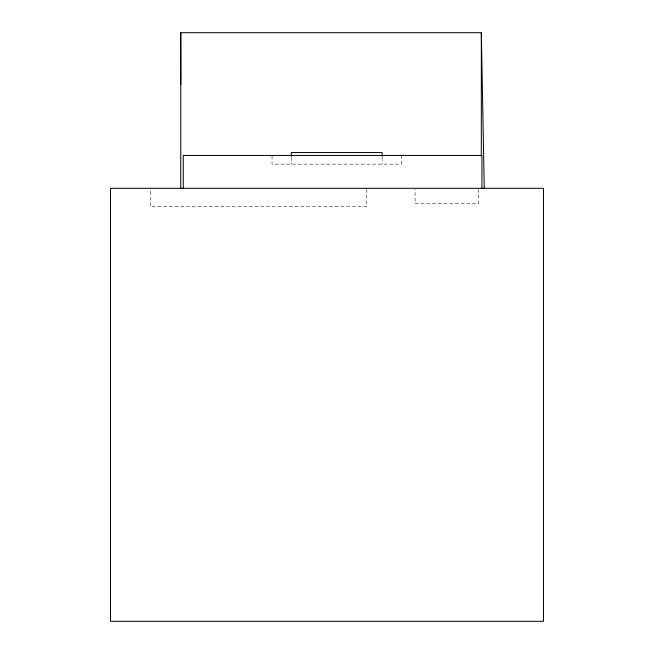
<?xml version="1.0" encoding="UTF-8"?>
<svg xmlns="http://www.w3.org/2000/svg" width="654" height="654" viewBox="0 0 654 654"><rect width="100%" height="100%" fill="white"/><g stroke="black" fill="none" stroke-linecap="round" stroke-linejoin="round"><path stroke-width="0.49" stroke-dasharray="3.27 2.45" d="M478.336 189.276L478.336 203.77L415.094 203.77L415.094 189.276M401.36 155.448L401.36 164.146L272.039 164.146L272.039 155.448M382.124 157.377L382.124 164.146M366.78 189.325L366.78 206.672L150.281 206.672L150.281 189.325M291.275 157.377L291.275 164.146"/><path stroke-width="0.98" d="M180.749 188.303L180.749 32.7L481.328 32.7L484.262 188.303M180.749 32.7L180.831 84.57M481.941 188.303L481.941 155.448L183.251 155.448L183.251 188.303M481.328 32.7L481.328 155.758M382.124 156.412L382.124 152.546L291.275 152.546L291.275 156.412M543.499 188.303L110.501 188.303L110.501 621.3L543.499 621.3L543.499 188.303"/></g></svg>
